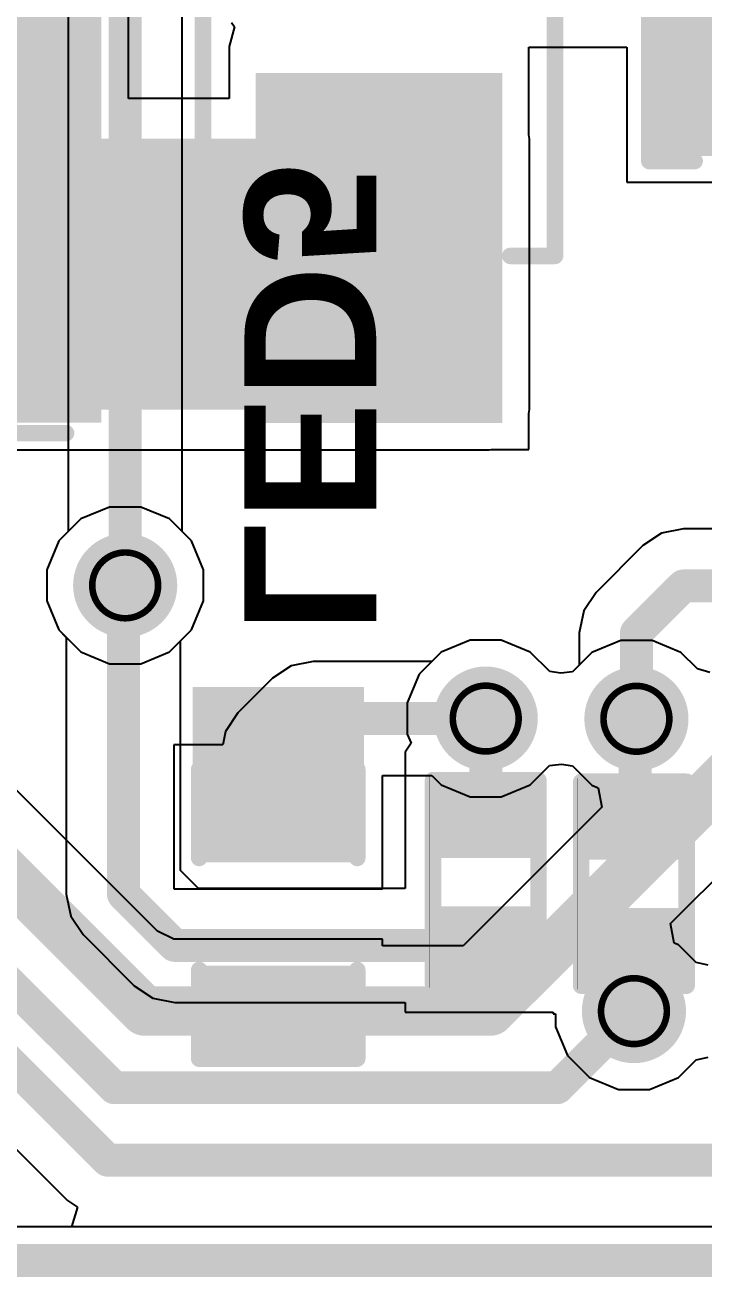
# Model space of a CAD drawing. Header units: inches. Extents: x -46 to 312, y 0 to 111.
# Drawn here: x -16.89 to -11.65, y -0.13 to 9.54 of the extents above; entities that cross this region are included whole.
import ezdxf

# ---------------------------------------------------------------- set-up
doc = ezdxf.new("R2010")
doc.units = ezdxf.units.IN
for name, color, linetype in [('Board Outline', 216, 'Continuous'), ('Bottom Layer', 5, 'Continuous'), ('Bottom Overlay', 54, 'Continuous'), ('Bottom Paste', 16, 'Continuous'), ('Bottom Solder', 6, 'Continuous'), ('Drill Drawing', 1, 'Continuous'), ('Top Layer', 1, 'Continuous'), ('Top Overlay', 2, 'Continuous'), ('Top Paste', 8, 'Continuous'), ('Top Solder', 216, 'Continuous'), ('Via Holes', 16, 'Continuous')]:
    doc.layers.add(name, color=color, linetype=linetype)
doc.styles.add('Arial_Bold', font='', dxfattribs={"height": 0.2})
doc.styles.get('Arial_Bold').set_extended_font_data('Arial', bold=True)

# ---------------------------------------------------------------- blocks, each defined once
blk = doc.blocks.new('R___0402_12')
at = {"layer": 'Top Layer'}
for points in [[(-0.6985, -0.3175), (-0.6985, 0.3174999999999999), (-0.2413000000000001, 0.3175), (-0.2412999999999999, -0.3174999999999999)], [(0.2413000000000001, -0.3175), (0.2412999999999999, 0.3174999999999999), (0.6985, 0.3175), (0.6985, -0.3174999999999999)]]:
    blk.add_hatch(color=1, dxfattribs=at).paths.add_polyline_path(points)
at = {"layer": 'Top Paste'}
for points in [[(-0.6985, -0.3175), (-0.6985, 0.3174999999999999), (-0.2413000000000001, 0.3175), (-0.2412999999999999, -0.3174999999999999)], [(0.2413000000000001, -0.3175), (0.2412999999999999, 0.3174999999999999), (0.6985, 0.3175), (0.6985, -0.3174999999999999)]]:
    blk.add_hatch(color=8, dxfattribs=at).paths.add_polyline_path(points)
at = {"layer": 'Top Solder'}
for points in [[(-0.75350116, -0.3725011600000001), (-0.75350116, 0.3725011599999999), (-0.18629884, 0.3725011600000001), (-0.1862988399999999, -0.3725011599999999)], [(0.18629884, -0.3725011600000001), (0.1862988399999999, 0.3725011599999999), (0.75350116, 0.3725011600000001), (0.75350116, -0.3725011599999999)]]:
    blk.add_hatch(color=216, dxfattribs=at).paths.add_polyline_path(points)
at = {"layer": 'Top Overlay'}
for points in [[(-0.7874, -0.4064, 0.127, 0.127, 0), (-0.7874, 0.4064, 0.127, 0.127, 0)], [(0.7874, 0.4064, 0.127, 0.127, 0), (-0.7874, 0.4064, 0.127, 0.127, 0)], [(0.7874, -0.4064, 0.127, 0.127, 0), (0.7874, 0.4064, 0.127, 0.127, 0)], [(0.7874, -0.4064, 0.127, 0.127, 0), (-0.7874, -0.4064, 0.127, 0.127, 0)], [(0.8128, -0.4318, 0.0032258, 0.0032258, 0), (-0.8128, -0.4318, 0.0032258, 0.0032258, 0)]]:
    blk.add_lwpolyline(points, format="xyseb", dxfattribs=at)
for points in [[(-0.8191499999999999, 0.4064, 0.0635, 0.0635, 1), (-0.7556499999999999, 0.4064, 0.0635, 0.0635, 1)], [(-0.8191499999999999, 0.4064, 0.0635, 0.0635, 1), (-0.7556499999999999, 0.4064, 0.0635, 0.0635, 1)], [(0.7556499999999999, 0.4064, 0.0635, 0.0635, 1), (0.8191499999999999, 0.4064, 0.0635, 0.0635, 1)], [(0.7556499999999999, 0.4064, 0.0635, 0.0635, 1), (0.8191499999999999, 0.4064, 0.0635, 0.0635, 1)], [(-0.8191499999999999, -0.4064, 0.0635, 0.0635, 1), (-0.7556499999999999, -0.4064, 0.0635, 0.0635, 1)], [(-0.8191499999999999, -0.4064, 0.0635, 0.0635, 1), (-0.7556499999999999, -0.4064, 0.0635, 0.0635, 1)], [(0.7556499999999999, -0.4064, 0.0635, 0.0635, 1), (0.8191499999999999, -0.4064, 0.0635, 0.0635, 1)], [(0.7556499999999999, -0.4064, 0.0635, 0.0635, 1), (0.8191499999999999, -0.4064, 0.0635, 0.0635, 1)], [(-0.81360518, -0.4318, 0.0016129, 0.0016129, 1), (-0.8119948199999999, -0.4318, 0.0016129, 0.0016129, 1)], [(0.8119948199999999, -0.4318, 0.0016129, 0.0016129, 1), (0.81360518, -0.4318, 0.0016129, 0.0016129, 1)]]:
    blk.add_lwpolyline(points, format="xyseb", close=True, dxfattribs=at)
blk = doc.blocks.new('R___0402_32')
at = {"layer": 'Top Layer'}
for points in [[(-0.6985, -0.3175), (-0.6985, 0.3174999999999999), (-0.2413000000000001, 0.3175), (-0.2412999999999999, -0.3174999999999999)], [(0.2413000000000001, -0.3175), (0.2412999999999999, 0.3174999999999999), (0.6985, 0.3175), (0.6985, -0.3174999999999999)]]:
    blk.add_hatch(color=1, dxfattribs=at).paths.add_polyline_path(points)
at = {"layer": 'Top Paste'}
for points in [[(-0.6985, -0.3175), (-0.6985, 0.3174999999999999), (-0.2413000000000001, 0.3175), (-0.2412999999999999, -0.3174999999999999)], [(0.2413000000000001, -0.3175), (0.2412999999999999, 0.3174999999999999), (0.6985, 0.3175), (0.6985, -0.3174999999999999)]]:
    blk.add_hatch(color=8, dxfattribs=at).paths.add_polyline_path(points)
at = {"layer": 'Top Solder'}
for points in [[(-0.75350116, -0.3725011600000001), (-0.75350116, 0.3725011599999999), (-0.18629884, 0.3725011600000001), (-0.1862988399999999, -0.3725011599999999)], [(0.18629884, -0.3725011600000001), (0.1862988399999999, 0.3725011599999999), (0.75350116, 0.3725011600000001), (0.75350116, -0.3725011599999999)]]:
    blk.add_hatch(color=216, dxfattribs=at).paths.add_polyline_path(points)
at = {"layer": 'Top Overlay'}
for points in [[(-0.7874, -0.4064, 0.127, 0.127, 0), (-0.7874, 0.4064, 0.127, 0.127, 0)], [(0.7874, 0.4064, 0.127, 0.127, 0), (-0.7874, 0.4064, 0.127, 0.127, 0)], [(0.7874, -0.4064, 0.127, 0.127, 0), (0.7874, 0.4064, 0.127, 0.127, 0)], [(0.7874, -0.4064, 0.127, 0.127, 0), (-0.7874, -0.4064, 0.127, 0.127, 0)], [(0.8128, -0.4318, 0.0032258, 0.0032258, 0), (-0.8128, -0.4318, 0.0032258, 0.0032258, 0)]]:
    blk.add_lwpolyline(points, format="xyseb", dxfattribs=at)
for points in [[(-0.8191499999999999, 0.4064, 0.0635, 0.0635, 1), (-0.7556499999999999, 0.4064, 0.0635, 0.0635, 1)], [(-0.8191499999999999, 0.4064, 0.0635, 0.0635, 1), (-0.7556499999999999, 0.4064, 0.0635, 0.0635, 1)], [(0.7556499999999999, 0.4064, 0.0635, 0.0635, 1), (0.8191499999999999, 0.4064, 0.0635, 0.0635, 1)], [(0.7556499999999999, 0.4064, 0.0635, 0.0635, 1), (0.8191499999999999, 0.4064, 0.0635, 0.0635, 1)], [(-0.8191499999999999, -0.4064, 0.0635, 0.0635, 1), (-0.7556499999999999, -0.4064, 0.0635, 0.0635, 1)], [(-0.8191499999999999, -0.4064, 0.0635, 0.0635, 1), (-0.7556499999999999, -0.4064, 0.0635, 0.0635, 1)], [(0.7556499999999999, -0.4064, 0.0635, 0.0635, 1), (0.8191499999999999, -0.4064, 0.0635, 0.0635, 1)], [(0.7556499999999999, -0.4064, 0.0635, 0.0635, 1), (0.8191499999999999, -0.4064, 0.0635, 0.0635, 1)], [(-0.81360518, -0.4318, 0.0016129, 0.0016129, 1), (-0.8119948199999999, -0.4318, 0.0016129, 0.0016129, 1)], [(0.8119948199999999, -0.4318, 0.0016129, 0.0016129, 1), (0.81360518, -0.4318, 0.0016129, 0.0016129, 1)]]:
    blk.add_lwpolyline(points, format="xyseb", close=True, dxfattribs=at)
blk = doc.blocks.new('LED_0603_B_38')
at = {"layer": 'Bottom Layer'}
for points in [[(-0.999998, 0.5000002699999999), (-0.499999, 0.5000002699999999), (-0.499999, -0.5000002699999999), (-0.999998, -0.5000002699999999)], [(0.50000154, 0.5000002699999999), (1.00000054, 0.5000002699999999), (1.00000054, -0.5000002699999999), (0.50000154, -0.5000002699999999)]]:
    blk.add_hatch(color=5, dxfattribs=at).paths.add_polyline_path(points)
at = {"layer": 'Bottom Overlay'}
blk.add_hatch(color=54, dxfattribs=at).paths.add_polyline_path([(1.11758476, -0.66039746), (1.75257968, -0.66039746), (1.75257968, 0.66040254), (1.11758476, 0.66040254)])
at = {"layer": 'Bottom Paste'}
for points in [[(-0.999998, 0.5000002699999999), (-0.499999, 0.5000002699999999), (-0.499999, -0.5000002699999999), (-0.999998, -0.5000002699999999)], [(0.50000154, 0.5000002699999999), (1.00000054, 0.5000002699999999), (1.00000054, -0.5000002699999999), (0.50000154, -0.5000002699999999)]]:
    blk.add_hatch(color=16, dxfattribs=at).paths.add_polyline_path(points)
at = {"layer": 'Bottom Solder'}
for points in [[(-1.101598, 0.6016002699999999), (-0.398399, 0.6016002699999999), (-0.398399, -0.6016002699999999), (-1.101598, -0.6016002699999999)], [(0.39840154, 0.6016002699999999), (1.10160054, 0.6016002699999999), (1.10160054, -0.6016002699999999), (0.39840154, -0.6016002699999999)]]:
    blk.add_hatch(color=6, dxfattribs=at).paths.add_polyline_path(points)
at = {"layer": 'Bottom Overlay'}
for points in [[(-1.1176, 0.6096, 0.127, 0.127, 0), (-0.4318, 0.6096, 0.127, 0.127, 0)], [(-1.1176, 0.6096, 0.127, 0.127, 0), (-1.1176, -0.6096, 0.127, 0.127, 0)], [(0.4318, 0.6096, 0.127, 0.127, 0), (1.11760254, 0.6096, 0.127, 0.127, 0)], [(1.11760254, 0.6096, 0.127, 0.127, 0), (1.11760254, -0.6096, 0.127, 0.127, 0)], [(-1.1176, -0.6096, 0.127, 0.127, 0), (-0.4318, -0.6096, 0.127, 0.127, 0)], [(0.4318, -0.6096, 0.127, 0.127, 0), (1.11760254, -0.6096, 0.127, 0.127, 0)]]:
    blk.add_lwpolyline(points, format="xyseb", dxfattribs=at)
for points in [[(-1.14935, 0.6096, 0.0635, 0.0635, 1), (-1.08585, 0.6096, 0.0635, 0.0635, 1)], [(-1.14935, 0.6096, 0.0635, 0.0635, 1), (-1.08585, 0.6096, 0.0635, 0.0635, 1)], [(-0.46355, 0.6096, 0.0635, 0.0635, 1), (-0.40005, 0.6096, 0.0635, 0.0635, 1)], [(0.40005, 0.6096, 0.0635, 0.0635, 1), (0.46355, 0.6096, 0.0635, 0.0635, 1)], [(1.08585254, 0.6096, 0.0635, 0.0635, 1), (1.14935254, 0.6096, 0.0635, 0.0635, 1)], [(1.08585254, 0.6096, 0.0635, 0.0635, 1), (1.14935254, 0.6096, 0.0635, 0.0635, 1)], [(-1.14935, -0.6096, 0.0635, 0.0635, 1), (-1.08585, -0.6096, 0.0635, 0.0635, 1)], [(-1.14935, -0.6096, 0.0635, 0.0635, 1), (-1.08585, -0.6096, 0.0635, 0.0635, 1)], [(-0.46355, -0.6096, 0.0635, 0.0635, 1), (-0.40005, -0.6096, 0.0635, 0.0635, 1)], [(0.40005, -0.6096, 0.0635, 0.0635, 1), (0.46355, -0.6096, 0.0635, 0.0635, 1)], [(1.08585254, -0.6096, 0.0635, 0.0635, 1), (1.14935254, -0.6096, 0.0635, 0.0635, 1)], [(1.08585254, -0.6096, 0.0635, 0.0635, 1), (1.14935254, -0.6096, 0.0635, 0.0635, 1)]]:
    blk.add_lwpolyline(points, format="xyseb", close=True, dxfattribs=at)
blk = doc.blocks.new('SPH4012H4R7MT_44')
at = {"layer": 'Top Layer'}
for points in [[(-2.04999717, 1.85000011), (-0.94999683, 1.85000011), (-0.94999683, -1.85000011), (-2.04999717, -1.85000011)], [(0.95000191, 1.85000011), (2.05000225, 1.85000011), (2.05000225, -1.85000011), (0.95000191, -1.85000011)]]:
    blk.add_hatch(color=1, dxfattribs=at).paths.add_polyline_path(points)
at = {"layer": 'Top Paste'}
for points in [[(-2.04999717, 1.85000011), (-0.94999683, 1.85000011), (-0.94999683, -1.85000011), (-2.04999717, -1.85000011)], [(0.95000191, 1.85000011), (2.05000225, 1.85000011), (2.05000225, -1.85000011), (0.95000191, -1.85000011)]]:
    blk.add_hatch(color=8, dxfattribs=at).paths.add_polyline_path(points)
at = {"layer": 'Top Solder'}
for points in [[(-2.15159717, 1.95160011), (-0.8483968299999999, 1.95160011), (-0.8483968299999999, -1.95160011), (-2.15159717, -1.95160011)], [(0.8484019099999999, 1.95160011), (2.15160225, 1.95160011), (2.15160225, -1.95160011), (0.8484019099999999, -1.95160011)]]:
    blk.add_hatch(color=216, dxfattribs=at).paths.add_polyline_path(points)
at = {"layer": 'Top Overlay'}
for points in [[(-1.87959746, 2.032, 0.127, 0.127, 0), (1.87960254, 2.032, 0.127, 0.127, 0)], [(-1.87959746, -2.032, 0.127, 0.127, 0), (1.87960254, -2.032, 0.127, 0.127, 0)]]:
    blk.add_lwpolyline(points, format="xyseb", dxfattribs=at)
for points in [[(-1.91134746, 2.032, 0.0635, 0.0635, 1), (-1.84784746, 2.032, 0.0635, 0.0635, 1)], [(1.84785254, 2.032, 0.0635, 0.0635, 1), (1.91135254, 2.032, 0.0635, 0.0635, 1)], [(-1.91134746, -2.032, 0.0635, 0.0635, 1), (-1.84784746, -2.032, 0.0635, 0.0635, 1)], [(1.84785254, -2.032, 0.0635, 0.0635, 1), (1.91135254, -2.032, 0.0635, 0.0635, 1)]]:
    blk.add_lwpolyline(points, format="xyseb", close=True, dxfattribs=at)
blk = doc.blocks.new('SMA_DO_214AC__48')
at = {"layer": 'Top Layer'}
for points in [[(-2.69999841, 1.39999974), (-1.09999907, 1.39999974), (-1.09999907, -1.39999974), (-2.69999841, -1.39999974)], [(1.10000161, 1.39999974), (2.70000095, 1.39999974), (2.70000095, -1.39999974), (1.10000161, -1.39999974)]]:
    blk.add_hatch(color=1, dxfattribs=at).paths.add_polyline_path(points)
at = {"layer": 'Top Overlay'}
blk.add_hatch(color=2, dxfattribs=at).paths.add_polyline_path([(-3.99198846, -1.59993076), (-2.82499054, -1.59993076), (-2.82499054, 1.60006792), (-3.99198846, 1.60006792)])
at = {"layer": 'Top Paste'}
for points in [[(-2.69999841, 1.39999974), (-1.09999907, 1.39999974), (-1.09999907, -1.39999974), (-2.69999841, -1.39999974)], [(1.10000161, 1.39999974), (2.70000095, 1.39999974), (2.70000095, -1.39999974), (1.10000161, -1.39999974)]]:
    blk.add_hatch(color=8, dxfattribs=at).paths.add_polyline_path(points)
at = {"layer": 'Top Solder'}
for points in [[(-2.80159841, 1.50159974), (-0.99839907, 1.50159974), (-0.99839907, -1.50159974), (-2.80159841, -1.50159974)], [(0.9984016099999999, 1.50159974), (2.80160095, 1.50159974), (2.80160095, -1.50159974), (0.9984016099999999, -1.50159974)]]:
    blk.add_hatch(color=216, dxfattribs=at).paths.add_polyline_path(points)
at = {"layer": 'Top Overlay'}
for points in [[(2.84229048, 1.53270966, 0.127, 0.127, 0), (-2.98315126, 1.53270966, 0.127, 0.127, 0)], [(2.84229048, 1.18270782, 0.127, 0.127, 0), (2.84229048, 1.53270966, 0.127, 0.127, 0)], [(2.84229048, -1.53270966, 0.127, 0.127, 0), (2.84229048, -1.18270782, 0.127, 0.127, 0)], [(2.84229048, -1.53270966, 0.127, 0.127, 0), (-2.98315126, -1.53270966, 0.127, 0.127, 0)]]:
    blk.add_lwpolyline(points, format="xyseb", dxfattribs=at)
for points in [[(-3.01490126, 1.53270966, 0.0635, 0.0635, 1), (-2.95140126, 1.53270966, 0.0635, 0.0635, 1)], [(2.81054048, 1.53270966, 0.0635, 0.0635, 1), (2.87404048, 1.53270966, 0.0635, 0.0635, 1)], [(2.81054048, 1.53270966, 0.0635, 0.0635, 1), (2.87404048, 1.53270966, 0.0635, 0.0635, 1)], [(2.81054048, 1.18270782, 0.0635, 0.0635, 1), (2.87404048, 1.18270782, 0.0635, 0.0635, 1)], [(2.81054048, -1.18270782, 0.0635, 0.0635, 1), (2.87404048, -1.18270782, 0.0635, 0.0635, 1)], [(-3.01490126, -1.53270966, 0.0635, 0.0635, 1), (-2.95140126, -1.53270966, 0.0635, 0.0635, 1)], [(2.81054048, -1.53270966, 0.0635, 0.0635, 1), (2.87404048, -1.53270966, 0.0635, 0.0635, 1)], [(2.81054048, -1.53270966, 0.0635, 0.0635, 1), (2.87404048, -1.53270966, 0.0635, 0.0635, 1)]]:
    blk.add_lwpolyline(points, format="xyseb", close=True, dxfattribs=at)
blk = doc.blocks.new('SMA_50')
at = {"layer": 'Top Layer'}
for points in [[(-3.24999858, 0.84999957), (-0.7499985, 0.84999957), (-0.7499985, -0.84999957), (-3.24999858, -0.84999957)], [(0.75000104, 0.84999957), (3.25000112, 0.84999957), (3.25000112, -0.84999957), (0.75000104, -0.84999957)]]:
    blk.add_hatch(color=1, dxfattribs=at).paths.add_polyline_path(points)
at = {"layer": 'Top Overlay'}
for points in [[(-4.444949199999999, -1.42160752), (-3.27795128, -1.42160752), (-3.27795128, 1.42192248), (-4.444949199999999, 1.42192248)], [(-3.299927359999999, 0.92396564), (-2.59592572, 0.92396564), (-2.59592572, 1.42185136), (-3.299927359999999, 1.42185136)], [(-3.299927359999999, -1.421892), (-2.59592572, -1.421892), (-2.59592572, -0.92400628), (-3.299927359999999, -0.92400628)]]:
    blk.add_hatch(color=2, dxfattribs=at).paths.add_polyline_path(points)
at = {"layer": 'Top Paste'}
for points in [[(-3.24999858, 0.84999957), (-0.7499985, 0.84999957), (-0.7499985, -0.84999957), (-3.24999858, -0.84999957)], [(0.75000104, 0.84999957), (3.25000112, 0.84999957), (3.25000112, -0.84999957), (0.75000104, -0.84999957)]]:
    blk.add_hatch(color=8, dxfattribs=at).paths.add_polyline_path(points)
at = {"layer": 'Top Solder'}
for points in [[(-3.35159858, 0.95159957), (-0.6483985, 0.95159957), (-0.6483985, -0.95159957), (-3.35159858, -0.95159957)], [(0.64840104, 0.95159957), (3.35160112, 0.95159957), (3.35160112, -0.95159957), (0.64840104, -0.95159957)]]:
    blk.add_hatch(color=216, dxfattribs=at).paths.add_polyline_path(points)
at = {"layer": 'Top Overlay'}
for points in [[(2.06121, 1.35770874, 0.127, 0.127, 0), (-2.65811, 1.35770874, 0.127, 0.127, 0)], [(2.06121, 1.01219, 0.127, 0.127, 0), (2.06121, 1.35770874, 0.127, 0.127, 0)], [(2.06121, -1.35770874, 0.127, 0.127, 0), (2.06121, -1.01219, 0.127, 0.127, 0)], [(2.06121, -1.35770874, 0.127, 0.127, 0), (-2.65811, -1.35770874, 0.127, 0.127, 0)]]:
    blk.add_lwpolyline(points, format="xyseb", dxfattribs=at)
for points in [[(-2.68986, 1.35770874, 0.0635, 0.0635, 1), (-2.62636, 1.35770874, 0.0635, 0.0635, 1)], [(2.02946, 1.35770874, 0.0635, 0.0635, 1), (2.09296, 1.35770874, 0.0635, 0.0635, 1)], [(2.02946, 1.35770874, 0.0635, 0.0635, 1), (2.09296, 1.35770874, 0.0635, 0.0635, 1)], [(2.02946, 1.01219, 0.0635, 0.0635, 1), (2.09296, 1.01219, 0.0635, 0.0635, 1)], [(2.02946, -1.01219, 0.0635, 0.0635, 1), (2.09296, -1.01219, 0.0635, 0.0635, 1)], [(-2.68986, -1.35770874, 0.0635, 0.0635, 1), (-2.62636, -1.35770874, 0.0635, 0.0635, 1)], [(2.02946, -1.35770874, 0.0635, 0.0635, 1), (2.09296, -1.35770874, 0.0635, 0.0635, 1)], [(2.02946, -1.35770874, 0.0635, 0.0635, 1), (2.09296, -1.35770874, 0.0635, 0.0635, 1)]]:
    blk.add_lwpolyline(points, format="xyseb", close=True, dxfattribs=at)

msp = doc.modelspace()

# ---------------------------------------------------------------- hatches: boundary and pattern name
at = {"layer": 'Bottom Layer'}
h = msp.add_hatch(color=5, dxfattribs=at)
edge = h.paths.add_edge_path()
edge.add_arc((-16.11548212, 5.21135356), 0.2999994, 0, 360)
h = msp.add_hatch(color=5, dxfattribs=at)
edge = h.paths.add_edge_path()
edge.add_arc((-13.335, 4.18338508), 0.2999994, 0, 360)
h = msp.add_hatch(color=5, dxfattribs=at)
edge = h.paths.add_edge_path()
edge.add_arc((-12.17290428, 4.18143436), 0.2999994, 0, 360)
h = msp.add_hatch(color=5, dxfattribs=at)
edge = h.paths.add_edge_path()
edge.add_arc((-12.192, 1.92491868), 0.2999994, 0, 360)
at = {"layer": 'Bottom Solder'}
h = msp.add_hatch(color=6, dxfattribs=at)
edge = h.paths.add_edge_path()
edge.add_arc((-16.11548212, 5.21135356), 0.4015993999999999, 0, 360)
h = msp.add_hatch(color=6, dxfattribs=at)
edge = h.paths.add_edge_path()
edge.add_arc((-13.335, 4.18338508), 0.4015993999999999, 0, 360)
h = msp.add_hatch(color=6, dxfattribs=at)
edge = h.paths.add_edge_path()
edge.add_arc((-12.17290428, 4.18143436), 0.4015993999999999, 0, 360)
h = msp.add_hatch(color=6, dxfattribs=at)
edge = h.paths.add_edge_path()
edge.add_arc((-12.192, 1.92491868), 0.4015993999999999, 0, 360)
at = {"layer": 'Top Layer'}
for points in [[(-17.88261346, 6.56830538), (-16.40059966, 6.56830538), (-16.40059966, 11.76596326), (-17.88261346, 11.76596326)], [(-17.88261346, 6.56830538), (-13.30800234, 6.56830538), (-13.30800234, 8.65890318), (-17.88261346, 8.65890318)]]:
    msp.add_hatch(color=1, dxfattribs=at).paths.add_polyline_path(points)
h = msp.add_hatch(color=1, dxfattribs=at)
edge = h.paths.add_edge_path()
edge.add_arc((-16.11548212, 5.21135356), 0.2999994, 0, 360)
h = msp.add_hatch(color=1, dxfattribs=at)
edge = h.paths.add_edge_path()
edge.add_arc((-13.335, 4.18338508), 0.2999994, 0, 360)
h = msp.add_hatch(color=1, dxfattribs=at)
edge = h.paths.add_edge_path()
edge.add_arc((-12.17290428, 4.18143436), 0.2999994, 0, 360)
h = msp.add_hatch(color=1, dxfattribs=at)
edge = h.paths.add_edge_path()
edge.add_arc((-12.192, 1.92491868), 0.2999994, 0, 360)
at = {"layer": 'Top Solder'}
h = msp.add_hatch(color=216, dxfattribs=at)
edge = h.paths.add_edge_path()
edge.add_arc((-16.11548212, 5.21135356), 0.4015993999999999, 0, 360)
h = msp.add_hatch(color=216, dxfattribs=at)
edge = h.paths.add_edge_path()
edge.add_arc((-13.335, 4.18338508), 0.4015993999999999, 0, 360)
h = msp.add_hatch(color=216, dxfattribs=at)
edge = h.paths.add_edge_path()
edge.add_arc((-12.17290428, 4.18143436), 0.4015993999999999, 0, 360)
h = msp.add_hatch(color=216, dxfattribs=at)
edge = h.paths.add_edge_path()
edge.add_arc((-12.192, 1.92491868), 0.4015993999999999, 0, 360)
at = {"layer": 'Via Holes'}
h = msp.add_hatch(color=7, dxfattribs=at)
edge = h.paths.add_edge_path()
edge.add_arc((-16.11548212, 5.21135356), 0.1499997, 0, 360)
h = msp.add_hatch(color=7, dxfattribs=at)
edge = h.paths.add_edge_path()
edge.add_arc((-13.335, 4.18338508), 0.1499997, 0, 360)
h = msp.add_hatch(color=7, dxfattribs=at)
edge = h.paths.add_edge_path()
edge.add_arc((-12.17290428, 4.18143436), 0.1499997, 0, 360)
h = msp.add_hatch(color=7, dxfattribs=at)
edge = h.paths.add_edge_path()
edge.add_arc((-12.192, 1.92491868), 0.1499997, 0, 360)

# ---------------------------------------------------------------- linework, layer by layer
at = {"layer": 'Board Outline'}
msp.add_lwpolyline([(-40.99998658, 2.54e-05, 0.254, 0.254, 0), (-1.27e-05, 1.27e-05, 0.254, 0.254, 0)], format="xyseb", dxfattribs=at)
at = {"layer": 'Bottom Layer'}
for p, q in [((-15.67522392, 5.626412419999999), (-15.67522392, 10.78224158)), ((-16.55574032, 10.59987974), (-16.55574032, 5.626412419999999)), ((-16.55574032, 5.626412419999999), (-16.62820652, 5.553946219999999)), ((-15.60275772, 5.553946219999999), (-15.67522392, 5.626412419999999)), ((-11.97948074, 5.61374544), (-12.12231002, 5.51831002)), ((-11.811, 5.6472582), (-11.97948074, 5.61374544)), ((-4.56400154, 5.6472582), (-11.811, 5.6472582)), ((-16.62820652, 5.553946219999999), (-16.72028152, 5.33165558)), ((-15.51068272, 5.33165558), (-15.60275772, 5.553946219999999)), ((-12.12231002, 5.51831002), (-12.4842143, 5.156405739999999)), ((-16.72028152, 5.33165558), (-16.72028152, 5.09105154)), ((-15.51068272, 5.09105154), (-15.51068272, 5.33165558)), ((-12.4842143, 5.156405739999999), (-12.57964972, 5.013576459999999)), ((-16.72028152, 5.09105154), (-16.62820652, 4.8687609)), ((-15.60275772, 4.8687609), (-15.51068272, 5.09105154)), ((-12.57964972, 5.013576459999999), (-12.61316248, 4.84509572)), ((-16.62820652, 4.8687609), (-16.45807478, 4.698629159999999)), ((-15.77288946, 4.698629159999999), (-15.60275772, 4.8687609)), ((-12.61316248, 4.84509572), (-12.61316248, 4.596493219999999)), ((-13.45530202, 4.788184479999999), (-13.67759266, 4.69610948)), ((-13.21469798, 4.788184479999999), (-13.45530202, 4.788184479999999)), ((-12.99240734, 4.69610948), (-13.21469798, 4.788184479999999)), ((-16.45807478, 4.698629159999999), (-16.23578414, 4.60655416)), ((-15.9951801, 4.60655416), (-15.77288946, 4.698629159999999)), ((-13.67759266, 4.69610948), (-13.75005886, 4.62364328)), ((-12.84172184, 4.54542398), (-12.99240734, 4.69610948)), ((-16.23578414, 4.60655416), (-15.9951801, 4.60655416)), ((-14.835505, 4.59013052), (-14.97833428, 4.494695099999999)), ((-14.66702426, 4.62364328), (-14.835505, 4.59013052)), ((-13.75005886, 4.62364328), (-14.66702426, 4.62364328)), ((-12.75662676, 4.5337603), (-12.84172184, 4.54542398)), ((-12.66503944, 4.54461626), (-12.75662676, 4.5337603)), ((-12.61316248, 4.596493219999999), (-12.66503944, 4.54461626)), ((-14.97833428, 4.494695099999999), (-15.24651002, 4.22651936)), ((-15.24651002, 4.22651936), (-15.34194544, 4.08369008)), ((-15.34194544, 4.08369008), (-15.36261088, 3.97979392)), ((-15.86668658, 2.54187452), (-17.32095596, 3.9961439)), ((-15.36261088, 3.97979392), (-15.739999, 3.97979392)), ((-15.739999, 3.97979392), (-15.739999, 2.87019492)), ((-12.99240734, 3.67066068), (-12.84286484, 3.82020318)), ((-12.84286484, 3.82020318), (-12.75127752, 3.83105914)), ((-12.75127752, 3.83105914), (-12.66618244, 3.81939546)), ((-12.66618244, 3.81939546), (-12.51549694, 3.66870996)), ((-14.130401, 2.87019492), (-14.130401, 3.74312688)), ((-14.130401, 3.74312688), (-13.75005886, 3.74312688)), ((-13.75005886, 3.74312688), (-13.67759266, 3.67066068)), ((-13.67759266, 3.67066068), (-13.45530202, 3.57858568)), ((-13.45530202, 3.57858568), (-13.21469798, 3.57858568)), ((-13.21469798, 3.57858568), (-12.99240734, 3.67066068)), ((-12.51549694, 3.66870996), (-12.46894382, 3.64942628)), ((-12.46894382, 3.64942628), (-12.43921058, 3.4999549)), ((-11.91063912, 2.60016244), (-10.93221588, 3.57858568)), ((-12.43921058, 3.4999549), (-13.5091678, 2.42999768)), ((-15.739999, 2.87019492), (-14.130401, 2.87019492)), ((-15.73999646, 2.47979438), (-15.86668658, 2.54187452)), ((-11.88090588, 2.45069106), (-11.91063912, 2.60016244)), ((-14.130401, 2.47979438), (-15.73999646, 2.47979438)), ((-14.130401, 2.42999768), (-14.130401, 2.47979438)), ((-13.5091678, 2.42999768), (-14.130401, 2.42999768)), ((-11.84940734, 2.43764308), (-11.88090588, 2.45069106)), ((-11.71272994, 2.30096568), (-11.84940734, 2.43764308)), ((-18.36993532, 2.27169472), (-16.56084318, 0.4626025799999999)), ((-11.62045174, 2.28053646), (-11.71272994, 2.30096568)), ((-16.56084318, 0.4626025799999999), (-16.48418598, 0.41138094)), ((-16.48418598, 0.41138094), (-16.53041652, 0.25898094)), ((-16.53041652, 0.25898094), (-20.98686938, 0.25898348))]:
    msp.add_line(p, q, dxfattribs=at)
for points in [[(-16.11548212, 5.21135356, 0.254, 0.254, 0), (-16.11548212, 10.78224158, 0.254, 0.254, 0)], [(-12.17290428, 4.84509572, 0.254, 0.254, 0), (-11.811, 5.206999999999999, 0.254, 0.254, 0)], [(-11.811, 5.206999999999999, 0.254, 0.254, 0), (-4.56400154, 5.206999999999999, 0.254, 0.254, 0)], [(-12.17290428, 4.18143436, 0.254, 0.254, 0), (-12.17290428, 4.84509572, 0.254, 0.254, 0)], [(-13.29998864, 1.92499488, 0.3809999999999999, 0.3809999999999999, 0), (-11.04159844, 4.18338508, 0.3809999999999999, 0.3809999999999999, 0)], [(-14.9352, 3.91520934, 0.254, 0.254, 0), (-14.66702426, 4.18338508, 0.254, 0.254, 0)], [(-14.66702426, 4.18338508, 0.254, 0.254, 0), (-13.335, 4.18338508, 0.254, 0.254, 0)], [(-14.9352, 3.42499442, 0.254, 0.254, 0), (-14.9352, 3.91520934, 0.254, 0.254, 0)], [(-17.67804694, 3.63905292, 0.3809999999999999, 0.3809999999999999, 0), (-15.9639889, 1.92499488, 0.3809999999999999, 0.3809999999999999, 0)], [(-18.00871684, 3.14375292, 0.254, 0.254, 0), (-16.19879412, 1.3338302, 0.254, 0.254, 0)], [(-18.18757348, 2.71195292, 0.254, 0.254, 0), (-16.24953316, 0.7739126, 0.254, 0.254, 0)], [(-15.9639889, 1.92499488, 0.3809999999999999, 0.3809999999999999, 0), (-14.9352, 1.92499488, 0.3809999999999999, 0.3809999999999999, 0)], [(-14.9352, 1.92499488, 0.3809999999999999, 0.3809999999999999, 0), (-13.29998864, 1.92499488, 0.3809999999999999, 0.3809999999999999, 0)], [(-12.78308848, 1.3338302, 0.254, 0.254, 0), (-12.192, 1.92491868, 0.254, 0.254, 0)], [(-16.19879412, 1.3338302, 0.254, 0.254, 0), (-12.78308848, 1.3338302, 0.254, 0.254, 0)], [(-16.24953316, 0.7739126, 0.254, 0.254, 0), (-8.07068744, 0.7739126, 0.254, 0.254, 0)]]:
    msp.add_lwpolyline(points, format="xyseb", dxfattribs=at)
for points in [[(-16.17898212, 5.21135356, 0.127, 0.127, 1), (-16.05198212, 5.21135356, 0.127, 0.127, 1)], [(-11.8745, 5.206999999999999, 0.127, 0.127, 1), (-11.7475, 5.206999999999999, 0.127, 0.127, 1)], [(-11.8745, 5.206999999999999, 0.127, 0.127, 1), (-11.7475, 5.206999999999999, 0.127, 0.127, 1)], [(-12.23640428, 4.84509572, 0.127, 0.127, 1), (-12.10940428, 4.84509572, 0.127, 0.127, 1)], [(-12.23640428, 4.84509572, 0.127, 0.127, 1), (-12.10940428, 4.84509572, 0.127, 0.127, 1)], [(-14.73052426, 4.18338508, 0.127, 0.127, 1), (-14.60352426, 4.18338508, 0.127, 0.127, 1)], [(-14.73052426, 4.18338508, 0.127, 0.127, 1), (-14.60352426, 4.18338508, 0.127, 0.127, 1)], [(-13.3985, 4.18338508, 0.127, 0.127, 1), (-13.2715, 4.18338508, 0.127, 0.127, 1)], [(-12.23640428, 4.18143436, 0.127, 0.127, 1), (-12.10940428, 4.18143436, 0.127, 0.127, 1)], [(-14.9987, 3.91520934, 0.127, 0.127, 1), (-14.8717, 3.91520934, 0.127, 0.127, 1)], [(-14.9987, 3.91520934, 0.127, 0.127, 1), (-14.8717, 3.91520934, 0.127, 0.127, 1)], [(-14.9987, 3.42499442, 0.127, 0.127, 1), (-14.8717, 3.42499442, 0.127, 0.127, 1)], [(-16.0592389, 1.92499488, 0.1905, 0.1905, 1), (-15.8687389, 1.92499488, 0.1905, 0.1905, 1)], [(-16.0592389, 1.92499488, 0.1905, 0.1905, 1), (-15.8687389, 1.92499488, 0.1905, 0.1905, 1)], [(-15.03045, 1.92499488, 0.1905, 0.1905, 1), (-14.83995, 1.92499488, 0.1905, 0.1905, 1)], [(-15.03045, 1.92499488, 0.1905, 0.1905, 1), (-14.83995, 1.92499488, 0.1905, 0.1905, 1)], [(-13.39523864, 1.92499488, 0.1905, 0.1905, 1), (-13.20473864, 1.92499488, 0.1905, 0.1905, 1)], [(-13.39523864, 1.92499488, 0.1905, 0.1905, 1), (-13.20473864, 1.92499488, 0.1905, 0.1905, 1)], [(-12.2555, 1.92491868, 0.127, 0.127, 1), (-12.1285, 1.92491868, 0.127, 0.127, 1)], [(-16.26229412, 1.3338302, 0.127, 0.127, 1), (-16.13529412, 1.3338302, 0.127, 0.127, 1)], [(-16.26229412, 1.3338302, 0.127, 0.127, 1), (-16.13529412, 1.3338302, 0.127, 0.127, 1)], [(-12.84658848, 1.3338302, 0.127, 0.127, 1), (-12.71958848, 1.3338302, 0.127, 0.127, 1)], [(-12.84658848, 1.3338302, 0.127, 0.127, 1), (-12.71958848, 1.3338302, 0.127, 0.127, 1)], [(-16.31303316, 0.7739126, 0.127, 0.127, 1), (-16.18603316, 0.7739126, 0.127, 0.127, 1)], [(-16.31303316, 0.7739126, 0.127, 0.127, 1), (-16.18603316, 0.7739126, 0.127, 0.127, 1)]]:
    msp.add_lwpolyline(points, format="xyseb", close=True, dxfattribs=at)
at = {"layer": 'Drill Drawing'}
for points in [[(-15.86148212, 5.21135356, 0.0508, 0.0508, 1), (-16.36948212, 5.21135356, 0.0508, 0.0508, 1)], [(-16.38218212, 5.21135356, 0.0254, 0.0254, 1), (-16.35678212, 5.21135356, 0.0254, 0.0254, 1)], [(-15.87418212, 5.21135356, 0.0254, 0.0254, 1), (-15.84878212, 5.21135356, 0.0254, 0.0254, 1)], [(-13.081, 4.18338508, 0.0508, 0.0508, 1), (-13.589, 4.18338508, 0.0508, 0.0508, 1)], [(-11.91890428, 4.18143436, 0.0508, 0.0508, 1), (-12.42690428, 4.18143436, 0.0508, 0.0508, 1)], [(-13.6017, 4.18338508, 0.0254, 0.0254, 1), (-13.5763, 4.18338508, 0.0254, 0.0254, 1)], [(-13.0937, 4.18338508, 0.0254, 0.0254, 1), (-13.0683, 4.18338508, 0.0254, 0.0254, 1)], [(-12.43960428, 4.18143436, 0.0254, 0.0254, 1), (-12.41420428, 4.18143436, 0.0254, 0.0254, 1)], [(-11.93160428, 4.18143436, 0.0254, 0.0254, 1), (-11.90620428, 4.18143436, 0.0254, 0.0254, 1)], [(-11.938, 1.92491868, 0.0508, 0.0508, 1), (-12.446, 1.92491868, 0.0508, 0.0508, 1)], [(-12.4587, 1.92491868, 0.0254, 0.0254, 1), (-12.4333, 1.92491868, 0.0254, 0.0254, 1)], [(-11.9507, 1.92491868, 0.0254, 0.0254, 1), (-11.9253, 1.92491868, 0.0254, 0.0254, 1)]]:
    msp.add_lwpolyline(points, format="xyseb", close=True, dxfattribs=at)
at = {"layer": 'Top Layer'}
for p, q in [((-16.08982558, 8.96967726), (-16.08982558, 11.76596326)), ((-15.27189732, 9.52250572), (-15.31280148, 9.37010318)), ((-15.295118, 9.557258), (-15.27189732, 9.52250572)), ((-15.31280148, 9.37010318), (-15.31279894, 9.37010318)), ((-15.31279894, 9.37010318), (-15.31279894, 8.96967726)), ((-13.00320234, 8.68894122), (-13.00320234, 9.36541434)), ((-13.00320234, 9.36541434), (-12.24579974, 9.36541434)), ((-12.24579974, 9.36541434), (-12.24579974, 8.32360032)), ((-15.31279894, 8.96967726), (-16.08982558, 8.96967726)), ((-12.99722826, 8.658905719999998), (-13.00320234, 8.68894122)), ((-12.99722826, 6.56830538), (-12.99722826, 8.658905719999998)), ((-12.24579974, 8.32360032), (-8.83620026, 8.32360032)), ((-13.00320234, 6.538269879999999), (-12.99722826, 6.56830538)), ((-13.00320234, 6.260505639999999), (-13.00320234, 6.538269879999999)), ((-17.12060838, 6.25753384), (-13.3079998, 6.25753384)), ((-13.3079998, 6.25753384), (-13.29305952, 6.260505639999999)), ((-13.29305952, 6.260505639999999), (-13.00320234, 6.260505639999999)), ((-16.23578414, 5.81615296), (-16.45807478, 5.72407796)), ((-15.9951801, 5.81615296), (-16.23578414, 5.81615296)), ((-15.77288946, 5.72407796), (-15.9951801, 5.81615296)), ((-16.45807478, 5.72407796), (-16.62820652, 5.553946219999999)), ((-15.60275772, 5.553946219999999), (-15.77288946, 5.72407796)), ((-16.62820652, 5.553946219999999), (-16.72028152, 5.33165558)), ((-15.51068272, 5.33165558), (-15.60275772, 5.553946219999999)), ((-16.72028152, 5.33165558), (-16.72028152, 5.09105154)), ((-15.51068272, 5.09105154), (-15.51068272, 5.33165558)), ((-16.72028152, 5.09105154), (-16.62820652, 4.8687609)), ((-15.60275772, 4.8687609), (-15.51068272, 5.09105154)), ((-16.62820652, 4.8687609), (-16.5692582, 4.80981258)), ((-15.6887418, 4.78277682), (-15.60275772, 4.8687609)), ((-16.5692582, 4.80981258), (-16.5692582, 2.82739338)), ((-15.6887418, 3.00975522), (-15.6887418, 4.78277682)), ((-13.45530202, 4.788184479999999), (-13.67759266, 4.69610948)), ((-13.21469798, 4.788184479999999), (-13.45530202, 4.788184479999999)), ((-12.99240734, 4.69610948), (-13.21469798, 4.788184479999999)), ((-12.2932063, 4.78623376), (-12.51549694, 4.69415876)), ((-12.05260226, 4.78623376), (-12.2932063, 4.78623376)), ((-11.83031162, 4.69415876), (-12.05260226, 4.78623376)), ((-13.67759266, 4.69610948), (-13.8477244, 4.525977739999999)), ((-12.84172184, 4.54542398), (-12.99240734, 4.69610948)), ((-12.51549694, 4.69415876), (-12.66503944, 4.54461626)), ((-11.702542, 4.56638914), (-11.83031162, 4.69415876)), ((-12.75662676, 4.5337603), (-12.84172184, 4.54542398)), ((-12.66503944, 4.54461626), (-12.75662676, 4.5337603)), ((-11.60575784, 4.54000108), (-11.702542, 4.56638914)), ((-13.8477244, 4.525977739999999), (-13.9397994, 4.303687099999999)), ((-13.9397994, 4.303687099999999), (-13.9397994, 4.063083059999999)), ((-13.9397994, 4.063083059999999), (-13.91101104, 3.993578499999999)), ((-13.91101104, 3.993578499999999), (-13.95730254, 3.9243)), ((-13.95730254, 3.9243), (-13.9573, 3.9243)), ((-13.9573, 3.9243), (-13.9573, 2.8723082)), ((-15.55129478, 2.8723082), (-15.6887418, 3.00975522)), ((-16.5692582, 2.82739338), (-16.53574544, 2.65891264)), ((-13.9573, 2.8723082), (-15.55129478, 2.8723082)), ((-16.53574544, 2.65891264), (-16.44031002, 2.51608336)), ((-16.44031002, 2.51608336), (-16.04496664, 2.12073998)), ((-16.04496664, 2.12073998), (-15.90213736, 2.02530456)), ((-15.90213736, 2.02530456), (-15.73365662, 1.9917918)), ((-15.73365662, 1.9917918), (-13.9573, 1.9917918)), ((-13.9573, 1.9917918), (-13.9573, 1.9177)), ((-13.9573, 1.9177), (-12.8143, 1.9177)), ((-12.8143, 1.9177), (-12.8143, 1.905)), ((-12.8143, 1.905), (-12.7967994, 1.905)), ((-12.7967994, 1.905), (-12.7967994, 1.80461666)), ((-12.7967994, 1.80461666), (-12.7047244, 1.58232602)), ((-12.7047244, 1.58232602), (-12.53459266, 1.41219428)), ((-11.84940734, 1.41219428), (-11.71272994, 1.54887168)), ((-11.71272994, 1.54887168), (-11.62045174, 1.5693009)), ((-12.53459266, 1.41219428), (-12.31230202, 1.32011928)), ((-12.07169798, 1.32011928), (-11.84940734, 1.41219428)), ((-12.31230202, 1.32011928), (-12.07169798, 1.32011928)), ((-0.25897586, 0.25897586), (-20.98686938, 0.25898348))]:
    msp.add_line(p, q, dxfattribs=at)
for points in [[(-16.129, 5.19783568, 0.254, 0.254, 0), (-16.11548212, 5.21135356, 0.254, 0.254, 0)], [(-16.129, 2.82739338, 0.254, 0.254, 0), (-16.129, 5.19783568, 0.254, 0.254, 0)], [(-13.335, 3.3909, 0.254, 0.254, 0), (-13.335, 4.18338508, 0.254, 0.254, 0)], [(-12.18245214, 4.171886499999999, 0.254, 0.254, 0), (-12.17290428, 4.18143436, 0.254, 0.254, 0)], [(-12.18245214, 3.38774786, 0.254, 0.254, 0), (-12.18245214, 4.171886499999999, 0.254, 0.254, 0)], [(-12.192, 3.3782, 0.254, 0.254, 0), (-12.18245214, 3.38774786, 0.254, 0.254, 0)], [(-16.129, 2.82739338, 0.254, 0.254, 0), (-15.73365662, 2.43205, 0.254, 0.254, 0)], [(-15.73365662, 2.43205, 0.254, 0.254, 0), (-13.35405, 2.43205, 0.254, 0.254, 0)], [(-13.35405, 2.43205, 0.254, 0.254, 0), (-13.335, 2.4511, 0.254, 0.254, 0)], [(-12.192, 1.92491868, 0.254, 0.254, 0), (-12.192, 2.4384, 0.254, 0.254, 0)]]:
    msp.add_lwpolyline(points, format="xyseb", dxfattribs=at)
for points in [[(-16.1925, 5.19783568, 0.127, 0.127, 1), (-16.0655, 5.19783568, 0.127, 0.127, 1)], [(-16.1925, 5.19783568, 0.127, 0.127, 1), (-16.0655, 5.19783568, 0.127, 0.127, 1)], [(-16.17898212, 5.21135356, 0.127, 0.127, 1), (-16.05198212, 5.21135356, 0.127, 0.127, 1)], [(-13.3985, 4.18338508, 0.127, 0.127, 1), (-13.2715, 4.18338508, 0.127, 0.127, 1)], [(-12.24595214, 4.171886499999999, 0.127, 0.127, 1), (-12.11895214, 4.171886499999999, 0.127, 0.127, 1)], [(-12.24595214, 4.171886499999999, 0.127, 0.127, 1), (-12.11895214, 4.171886499999999, 0.127, 0.127, 1)], [(-12.23640428, 4.18143436, 0.127, 0.127, 1), (-12.10940428, 4.18143436, 0.127, 0.127, 1)], [(-13.3985, 3.3909, 0.127, 0.127, 1), (-13.2715, 3.3909, 0.127, 0.127, 1)], [(-12.2555, 3.3782, 0.127, 0.127, 1), (-12.1285, 3.3782, 0.127, 0.127, 1)], [(-12.24595214, 3.38774786, 0.127, 0.127, 1), (-12.11895214, 3.38774786, 0.127, 0.127, 1)], [(-12.24595214, 3.38774786, 0.127, 0.127, 1), (-12.11895214, 3.38774786, 0.127, 0.127, 1)], [(-16.1925, 2.82739338, 0.127, 0.127, 1), (-16.0655, 2.82739338, 0.127, 0.127, 1)], [(-16.1925, 2.82739338, 0.127, 0.127, 1), (-16.0655, 2.82739338, 0.127, 0.127, 1)], [(-15.79715662, 2.43205, 0.127, 0.127, 1), (-15.67015662, 2.43205, 0.127, 0.127, 1)], [(-15.79715662, 2.43205, 0.127, 0.127, 1), (-15.67015662, 2.43205, 0.127, 0.127, 1)], [(-13.41755, 2.43205, 0.127, 0.127, 1), (-13.29055, 2.43205, 0.127, 0.127, 1)], [(-13.41755, 2.43205, 0.127, 0.127, 1), (-13.29055, 2.43205, 0.127, 0.127, 1)], [(-13.3985, 2.4511, 0.127, 0.127, 1), (-13.2715, 2.4511, 0.127, 0.127, 1)], [(-12.2555, 2.4384, 0.127, 0.127, 1), (-12.1285, 2.4384, 0.127, 0.127, 1)], [(-12.2555, 1.92491868, 0.127, 0.127, 1), (-12.1285, 1.92491868, 0.127, 0.127, 1)]]:
    msp.add_lwpolyline(points, format="xyseb", close=True, dxfattribs=at)

# ---------------------------------------------------------------- block references
for name, p, rotation in [('SMA_DO_214AC__48', (-10.541, 11.3284), 270), ('SMA_50', (-14.15800064, 9.815306759999999), 270), ('LED_0603_B_38', (-14.9352, 2.67499338), 90), ('R___0402_12', (-13.335, 2.921), 270), ('R___0402_32', (-12.192, 2.9083), 270)]:
    msp.add_blockref(name, p, dxfattribs=dict(rotation=rotation))
msp.add_blockref('SPH4012H4R7MT_44', (-18.45060064, 8.418306759999998))

# ---------------------------------------------------------------- texts
at = {"layer": 'Bottom Overlay', "style": 'Arial_Bold', "text_generation_flag": 2}
msp.add_text('LED5', height=1.016, rotation=270, dxfattribs=at).set_placement((-15.19529854, 4.84164386))

doc.saveas('drawing.dxf')
